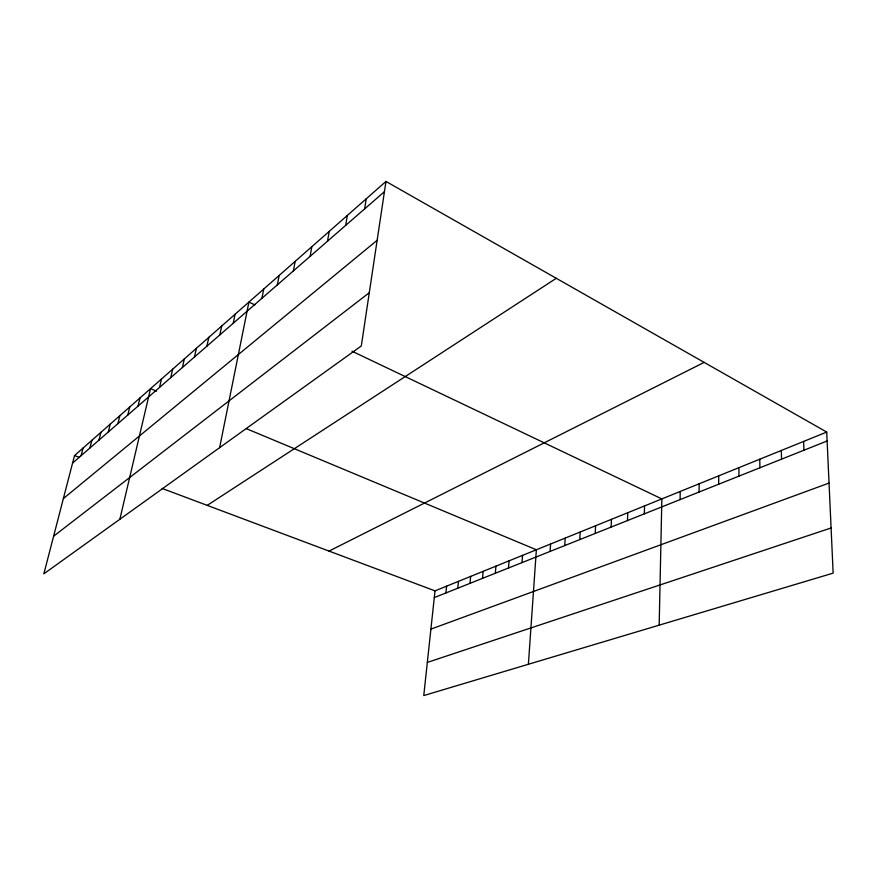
<?xml version="1.0" encoding="UTF-8"?>
<svg xmlns="http://www.w3.org/2000/svg" width="877" height="877" viewBox="0 0 877 877"><rect width="100%" height="100%" fill="white"/><g stroke="black" fill="none" stroke-linecap="round" stroke-linejoin="round"><path stroke-width="1.32" d="M699.101 492.019L699.155 483.786M680.092 499.594L680.212 491.471M659.175 625.158L661.85 498.914L352.006 351.206M644.332 513.845L644.551 505.919M627.493 520.565L627.757 512.727M611.126 527.088L611.444 519.348M595.231 533.424L595.582 525.772M579.763 539.585L580.168 532.021M564.733 545.582L565.172 538.105M550.098 551.414L550.581 544.014M528.392 664.273L536.373 549.78L246.338 428.656M522.001 562.617L522.539 555.382M508.496 568L509.066 560.841M495.341 573.24L495.933 566.169M482.514 578.36L483.139 571.355M470.006 583.337L470.653 576.419M457.805 588.204L458.485 581.352M445.911 592.951L446.612 586.165M826.715 432.076L435.014 590.857L423.766 695.56L833.15 573.13L826.715 432.076L385.968 181.44L74.523 455.569L43.85 573.832L361.302 345.955L385.968 181.44M364.635 208.901L366.224 198.816M345.67 225.4L347.314 215.457M327.516 241.208L329.204 231.407M310.107 256.358L311.828 246.7M293.389 270.905L295.154 261.368M277.351 284.872L279.138 275.466M261.916 298.301L263.736 289.026M219.623 447.665L248.925 302.061L254.878 304.9M233.205 323.284L235.069 314.251M219.831 334.926L221.706 326.014M206.917 346.163L208.814 337.36M194.453 357.016L196.36 348.322M182.405 367.496L184.323 358.923M170.763 377.636L172.692 369.162M159.504 387.437L161.434 379.061M119.853 519.272L150.537 388.654L156.577 391.175M138.04 406.117L139.991 397.939M127.812 415.018L129.763 406.939M117.902 423.646L119.853 415.665M108.288 432.01L110.239 424.128M98.958 440.133L100.921 432.339M89.903 448.004L91.866 440.309M81.112 455.656L83.074 448.048M72.572 463.1L384.433 191.668M63.374 498.575L377.143 240.309M53.607 536.209L369.294 292.71M207.224 505.371L556.281 278.294M329.028 551.085L704.154 362.387M434.301 597.577L827.121 440.988M430.903 629.116L829.039 483.074M427.329 662.42L831.089 527.976M74.523 455.569L79.511 457.432M162.179 488.467L435.014 590.857M803.628 441.438L803.946 450.219M781.319 450.482L781.56 459.142M759.756 459.219L759.91 467.77M738.894 467.682L738.982 476.123M718.702 475.86L718.723 484.192"/></g></svg>
